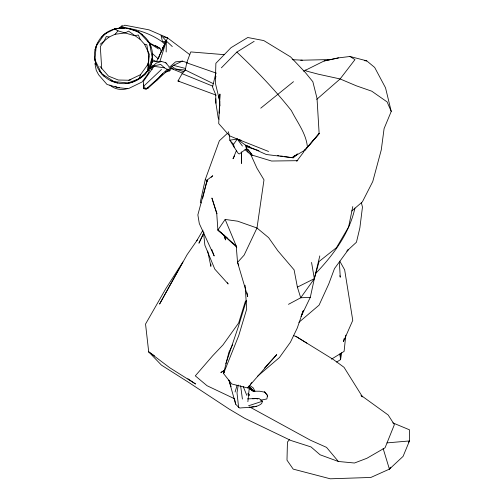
<?xml version="1.0" encoding="UTF-8"?>
<svg xmlns="http://www.w3.org/2000/svg" width="504" height="504" viewBox="0 0 504 504"><rect width="100%" height="100%" fill="white"/><g stroke="black" fill="none" stroke-linecap="round" stroke-linejoin="round"><path stroke-width="0.76" d="M143.407 84.2L143.394 88.622L146.04 89.12L148.151 88.055L168.248 69.98M241.599 152.441L241.561 163.428L241.517 151.931M166.175 51.988L166.307 40.994L167.511 37.844L149.001 29.837L124.828 25.2L118.654 28.615L122.422 25.263M152.328 54.199C153.714 72.293 135.034 87.041 117.646 83.015C101.43 80.123 89.977 61.759 96.188 46.154C107.598 14.288 158.817 27.556 151.805 61.463M100.17 44.283L109.072 37.038L115.076 34.259L124.979 32.999L128.583 31.128L140.137 39.356L144.516 44.245L146.847 44.743L148.724 56.379L147.905 70.428C141.914 77.194 134.499 83.059 125.194 83.582M147.603 65.344L148.208 63.939L148.724 56.379M247.88 401.701L249.43 386.417M171.02 67.7L170.837 69.508L169.684 70.806L165.325 72.23M345.813 335.16L344.093 351.408L331.449 359.169M202.696 198.154L207.182 180.023L212.713 175.745L211.201 177.314M162.414 49.839L162.735 47.534L164.562 44.906L163.951 43.086C153.166 35.015 140.181 29.881 126.781 28.174M238.247 385.031L237 392.792L238.549 406.728L238.896 407.585L239.847 408.026C247.048 407.125 255.793 408.454 261.652 403.559L262.496 401.222L258.892 398.381L247.47 398.885M341.693 352.718L340.559 359.623L336.622 362.074M206.634 183.078L207.182 180.023L197.858 214.874L199.301 223.549L214.175 255.95L211.749 249.392M215.485 78.523L215.914 76.287M216.197 95.162L177.975 80.999L182.127 73.678L185.302 70.031L186.701 62.824L190.758 51.925L224.343 54.665M94.884 63.428L96.264 70.365L98.652 74.819L107.018 84.458L117.879 87.602L128.255 88.717L142.052 81.988L147.615 74.434L150.532 68.097L150.904 66.238M352.781 206.577L348.617 226.945L336.477 247.672L319.082 261.481L314.345 278.668L310.307 297.31L301.09 316.474L302.854 311.51M166.818 63.737L165.684 62.679L161.444 61.45L152.038 61.293L150.532 68.097L152.126 69.609M164.228 46.406L164.562 44.906L159.636 55.201L158.363 58.93M227.323 133.421L219.36 140.773L205.267 179.544L200.321 202.079L201.291 202.973M344.106 338.625L343.432 341.611L352.762 320.361L344.667 269.879L339.778 261.154M232.691 344.566L228.911 352.246L223.537 373.527L231.783 383.991L247.558 387.923L276.728 354.614L264.6 367.92M319.807 255.893L314.345 278.668L300.705 297.788L288.458 304.34M215.907 72.986L212.524 86.99L215.674 94.62L215.92 103.263L218.207 117.923L218.95 119.209M354.936 208.026C349.373 233.371 333.56 254.696 315.964 273.143M235.084 392.024L237.069 385.384M246.198 301.083L238.361 326.655L225.817 363.731M159.856 61.614L166.307 40.994L161.047 35.293L162.508 41.788L166.307 40.994L172.299 46.563M110.496 80.59L114.043 81.629L128.299 82.933L139.287 78.586L140.528 74.668L148.208 63.939M303.345 310.357L297.247 328.085L290.436 342.203L279.411 357.569L257.475 376.312M95.017 49.915L97.48 43.042M147.294 65.489L148.258 62.792M303.647 71.165L324.16 60.959L338.499 57.884L349.984 56.486L366.729 60.839L374.674 67.442L385.522 87.803L391.243 111.397L384.092 128.596L381.27 149.896L372.758 181.553L362.382 201.865L351.792 210.981M236.584 150.274L233.012 158.722L234.536 156.001M224.167 372.147L223.537 373.527L238.701 335.702L246.689 309.091L245.095 285.27M203.54 233.396L198.935 243.193L203.988 232.64M156.536 61.551L166.307 40.994L163.951 43.086M289.454 439.677L287.444 442.039L286.99 460.171L293.196 469.117L330.271 478.8L370.868 477.452L389.403 469.123L390.109 467.744M304.876 149.606L303.402 152.372L297.146 160.681L271.562 161.028L250.834 154.709L245.001 149.619M360.977 395.319L388.162 414.987L394.38 424.633L385.056 447.785L366.899 458.281L354.463 463.012L338.36 461.475L320.103 454.791L311.012 446.935L290.783 440.439L244.686 418.289L229.175 409.072L188.559 382.316L161.444 365.123L148.705 351.874L145.543 324.059L165.911 288.502L182.889 261.948L159.585 304.057L187.135 254.614L196.686 240.83L202.973 230.171M236.773 247.231L217.898 230.038L225.156 219.442L237.68 221.187L256.99 228.01L268.619 237.655L277.843 250.778L294.097 269.854L297.392 287.135L300.705 297.788L310.307 297.31M267.183 396.157L267.593 395.564L264.6 391.91L267.593 395.564L266.83 398.954L260.599 400.226M149.348 68.342L145.12 74.353L139.287 78.586M218.736 95.999L219.725 101.317L219.265 113.117L219.927 94.028L218.711 123.568L229.591 135.834L237.271 139.06L245.435 145.196L246.721 148.567L239.381 153.94L238.354 153.613L234.259 147.351L233.541 144.364L237.271 139.06L241.069 140.251M153.959 66.364L143.659 80.955L143.394 88.622L144.755 88.458M383.141 448.522L389.403 469.123L390.776 467.202M408.561 442.222L409.469 440.943L409.506 429.824L392.811 422.869M247.558 387.923L249.448 385.529M250.387 384.331L251.805 382.53M258.93 150.608L246.456 146.758L245.435 145.196L266.244 154.501L292.125 157.695L304.92 150.154L319.145 133.566L317.022 98.349L312.845 81.724L305.229 72.381L290.581 56.908L263.787 40.578L247.754 37.51L231.021 47.678L215.876 63.296L215.353 83.028L219.725 101.317L220.009 105.928M115.076 34.259L118.037 30.864L134.6 35.721L138.367 34.996L140.137 39.356M156.334 80.804L162.666 73.66L167.555 69.13M196.686 240.83L197.719 239.665M162.666 73.66L158.596 77.906L146.04 89.12L143.728 86.178L161.475 69.47M153.789 66.446L150.532 68.097L156.145 63.208L161.444 61.45M221.401 67.82L236.849 52.095L254.155 41.334M246.343 300.592L245.278 301.638L238.676 322.938L222.944 344.956L212.543 355.919L195.306 375.858L207.005 385.705L234.417 398.708M169.785 66.938L175.587 61.86L182.448 61.116L187.526 62.811M296.919 154.23L292.9 157.979L297.473 153.852M389.403 469.123L403.08 456.378L409.469 440.943L386.996 442.896M347.414 250.425L348.56 249.36L334.486 268.594L328.734 284.029L319.07 305.159L298.878 322.352M346.765 251.143L356.448 242.222L359.869 227.858L362.464 207.094L361.324 202.526M170.516 67.92L173.357 65.344L182.448 61.116M316.72 99.37L340.124 78.952L354.974 59.623L349.984 56.486M101.707 37.031L107.409 32.288M260.738 108.177L293.492 81.686M295.029 155.32L292.125 157.695L284.439 156.536M150.532 68.097L153.594 65.892M224.746 370.1L220.84 372.519L224.249 370.553M165.243 72.003L166.616 71.31M144.516 44.245L149.329 54.281L147.905 70.428L152.221 57.557L149.537 43.369L139.028 32.054L125.42 27.689L114.698 29.018L104.404 34.171L96.188 46.154L94.941 59.863L101.676 73.71L114.043 81.629L117.646 83.015M297.392 287.135L314.345 278.668L311.554 262.439M100 66.427L108.486 76.11L118.27 80.01L128.816 80.249L140.528 74.668M248.529 405.789L262.496 401.222M119.322 28.413L120.645 28.01M165.684 62.679L169.023 66.648L169.684 70.806L164.449 67.82L152.46 66.125L153.783 65.722M296.333 161.085L297.795 160.713M128.816 80.249L130.946 79.771M324.16 60.959L338.499 57.884M250.708 407.156L254.104 406.438M152.46 66.125L160.713 64.436L164.449 67.82M114.206 29.137L121.634 27.802L123.896 27.972M268.575 151.465L237.271 139.06L229.799 140.181L229.591 135.834L228.224 131.683M146.79 88.219L148.151 88.055M119.366 87.469L117.879 87.602L115.133 86.278M252.624 398.79L256.013 398.588L257.897 398.973M255.452 406.363L256.794 406.287M300.768 60.241L332.123 59.504M122.938 27.972L124.463 27.953M251.931 390.707L254.066 391.192L259.837 391.236L265.054 392.251M292.213 59.674L302.318 60.178M364.455 60.675L366.729 60.839L364.424 60.467M126.913 28.199L129.175 28.369M171.902 66.547L175.783 69.086L185.623 70.113M177.975 80.999L179.531 81.213M277.521 155.49L279.058 155.723M280.596 155.957L282.901 156.303M109.072 37.038L106.319 36.502L104.038 41.221L100.309 46.532L101.732 68.84M165.344 37.346L167.511 37.844L189.769 54.64M163.706 36.924L167.511 37.844M173.357 65.344L185.548 68.475M247.855 394.758L249.36 395.155L248.113 393.208M293.712 335.67L295.936 336.389L333.364 359.51L344.037 367.309L362.534 396.906L361.337 395.949M175.783 69.086L184.017 71.776M171.467 68.26L173.704 69.004M186.701 62.824L216.166 73.093M245.435 145.196L249.883 146.777M182.127 73.678L212.738 86.14M170.585 68.242L182.763 73.219M185.302 70.031L213.356 83.67M151.918 59.434L156.719 61.771M148.264 42.349L159.982 48.352L161.343 51.843M249.556 406.886L310.546 440.257L326.535 447.369L338.36 461.475M114.698 29.018L118.037 30.864M248.724 388.193L254.06 391.243M205.267 179.544L207.673 180.986M168.021 69.791L169.684 70.806L168.613 69.886M155.339 45.492L159.982 48.352M295.936 336.389L306.86 343.142M158.508 48.957L150.727 44.05L149.512 42.468M249.171 388.553L253.644 391.451M136.326 30.794L138.209 32.029M140.093 33.264L142.601 34.915M154.482 355.83L148.705 351.874L169.735 367.744L195.565 383.998L187.86 378.718M249.726 385.453L253.342 388.011L254.929 391.356M217.016 213.746L211.901 198.028L216.739 213.576L217.898 230.038L227.317 237.989M249.316 387.318L253.858 391.224M217.898 230.038L236.219 245.939L237.548 262.401L247.703 296.623L247.048 292.818M152.655 53.789L157.815 58.464M236.849 52.095C256.316 70.358 274.793 89.712 291.4 110.628C297.366 122.516 306.369 133.718 307.44 147.395M249.127 386.36L253.953 391.11M231.078 386.688L228.892 380.092L235.658 404.145L238.896 407.585M233.541 144.364L229.799 140.181L234.259 147.351M99.257 70.932L104.221 76.469M246.002 147.685L252.466 155.396M247.848 149.203L251.591 154.123M237.271 139.06L242.411 146.028M248.05 393.309L249.36 395.155M227.317 282.662L228.161 283.985L214.811 269.149L204.87 245.209L203.484 231.922M246.273 148.856L248.056 152.069M147.565 40.452L148.226 41.769M149.89 45.058L150.885 47.03M250.834 154.709L256.952 168.191L263.989 179.865L256.99 228.01L244.125 255.137L237.548 262.401L238.738 265.192M305.663 70.012L306.086 70.957L318.257 74.183L340.124 78.952L356.265 85.787L371.776 91.199L387.104 101.915L391.243 111.397M225.156 219.442L236.219 245.939M243.281 386.644L246.777 395.312M152.038 61.293L152.536 62.767M223.826 234.807L225.54 239.936L224.078 235.444M339.854 275.707L340.263 277.219L339.387 262.666M234.429 398.355L235.658 404.145M207.667 251.036L210.88 266.351L210.848 264.039M94.494 57.185L95.943 64.355M162.735 47.534L163 49.014M240.635 385.818L242.399 399.042M339.916 354.161L340.559 359.623L340.15 353.587M215.762 98.803L215.92 103.263M127.273 88.654A17.779 17.123 6.1 0 1 109.859 85.113M319.145 133.566L304.92 150.154L319.145 133.566"/></g></svg>
